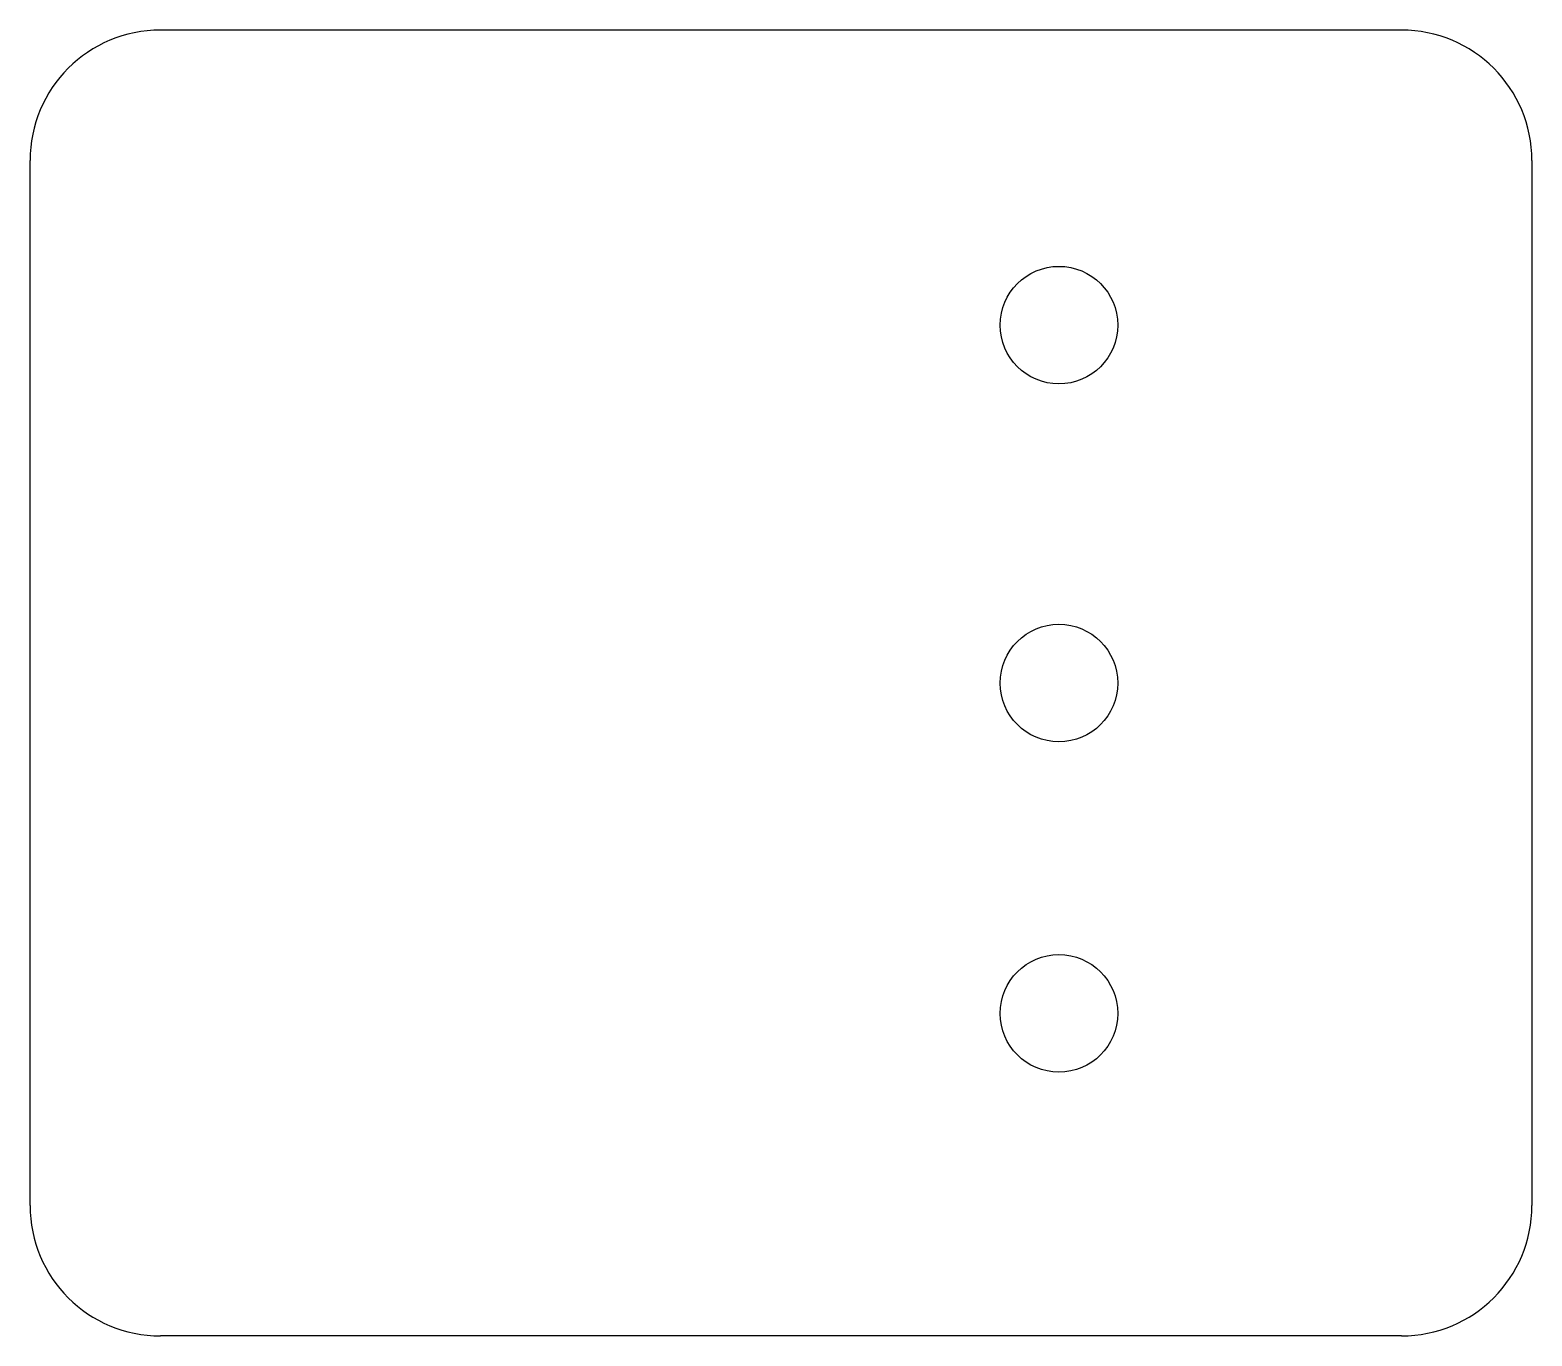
# Model space of a CAD drawing. Extents: x 2 to 232, y 1 to 201.
import ezdxf

# ---------------------------------------------------------------- set-up
doc = ezdxf.new("R2010")
doc.units = 0
doc.layers.get('0').update_dxf_attribs({"linetype": 'CONTINUOUS'})

msp = doc.modelspace()

# ---------------------------------------------------------------- linework, layer by layer
for p, q in [((212.38, 201.34), (22.38, 201.34)), ((2.38, 21.34), (2.38, 181.34)), ((232.38, 181.34), (232.38, 21.34)), ((212.38, 1.34), (22.38, 1.34))]:
    msp.add_line(p, q)
for centre in [(159.95, 156.15), (159.95, 101.34), (159.95, 50.75)]:
    msp.add_circle(centre, 9)
for centre, start, end in [((22.38, 181.34), 90, 180), ((212.38, 181.34), 0, 90), ((22.38, 21.34), 180, 270), ((212.38, 21.34), 270, 0)]:
    msp.add_arc(centre, 20, start, end)

doc.saveas('drawing.dxf')
